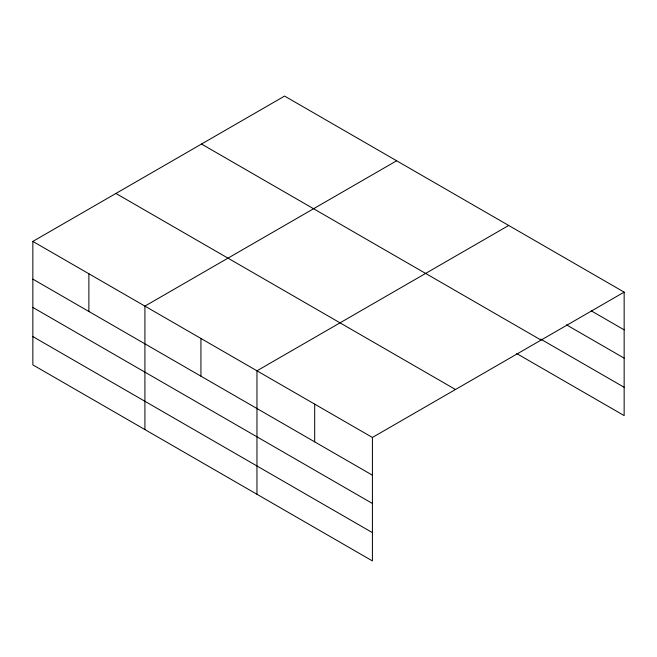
<?xml version="1.0" encoding="UTF-8"?>
<svg xmlns="http://www.w3.org/2000/svg" width="657" height="657" viewBox="0 0 657 657"><rect width="100%" height="100%" fill="white"/><g stroke="black" fill="none" stroke-linecap="round" stroke-linejoin="round"><path stroke-width="0.99" d="M32.85 241.415L372.412 437.463L372.412 560.922L32.85 364.873L32.85 241.415L284.588 96.078L624.15 292.127L624.15 415.585L516.689 353.548M396.639 160.776L144.91 306.113L144.91 429.571M508.699 225.466L256.961 370.803L256.961 494.269M372.412 437.463L624.15 292.127M591.292 310.876L624.15 329.847M566.424 324.813L624.15 358.139M540.67 339.094L624.15 387.293M201.51 144.039L541.081 340.088M115.919 193.454L455.49 389.502M32.85 279.135L372.412 475.183M32.85 307.435L372.412 503.476M32.85 336.581L372.412 532.63M314.687 404.137L314.687 441.857M200.935 338.454L200.935 376.182M88.876 273.764L88.876 311.484"/></g></svg>
